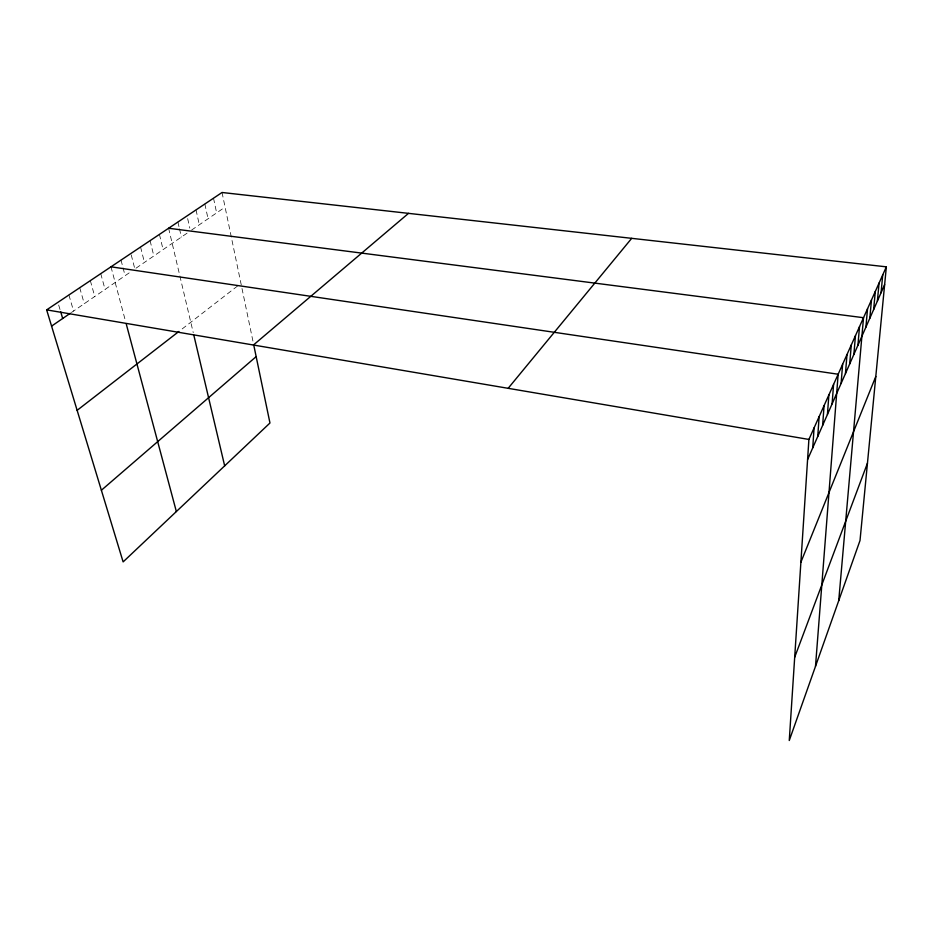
<?xml version="1.0" encoding="UTF-8"?>
<svg xmlns="http://www.w3.org/2000/svg" width="933" height="933" viewBox="0 0 933 933"><rect width="100%" height="100%" fill="white"/><g stroke="black" fill="none" stroke-linecap="round" stroke-linejoin="round"><path stroke-width="0.7" stroke-dasharray="4.67 3.5" d="M182.192 328.917L238.65 285.148M71.398 312.52L130.515 271.969M136.043 268.168L188.174 232.41M191.545 230.101L225.086 207.091M58.686 305.044L60.283 310.421M68.902 294.98L73.567 311.027M79.725 287.737L84.262 303.691M90.338 280.635L94.758 296.496M100.752 273.661L105.056 289.428M110.98 266.815L125.535 321.302M121.022 260.097L122.713 266.593M123.063 267.888L125.092 275.678M131.238 254.907L134.492 267.584M140.568 247.023L144.428 262.418M150.085 240.656L153.84 255.957M159.426 234.393L163.088 249.612M168.616 228.247L193.236 332.626M177.911 222.019L179.171 227.489M179.498 228.865L181.387 237.064M187.661 218.625L189.819 228.142M196.023 209.902L199.312 224.771M204.852 204L208.047 218.777M213.517 198.193L216.643 212.887M222.042 192.49L253.146 342.096"/><path stroke-width="1.4" d="M886.35 266.838L808.899 439.443L789.26 740.51L860.016 540.487L886.35 266.838L222.042 192.49L46.65 309.873L123.121 561.899L269.964 423.011L253.694 344.767M812.736 447.863L814.077 427.885M817.751 436.469L819.139 416.619M822.649 425.343L824.072 405.633M827.431 414.485L828.877 394.916M832.108 403.896L833.577 384.454M815.5 666.325L838.161 374.238L110.98 266.815M841.111 383.44L842.627 364.255M845.461 373.562L847.001 354.517M849.706 363.917L851.281 345M853.858 354.482L855.456 335.693M857.928 345.268L859.526 326.597M838.732 600.665L863.526 317.71L168.616 228.247M865.906 327.156L867.538 308.753M869.813 318.27L871.469 299.994M873.638 309.581L875.317 291.423M877.382 301.079L879.073 283.049M881.055 292.764L882.746 274.85M794.694 657.24L867.457 463.176M800.887 562.226L875.795 376.5M807.581 459.549L884.636 284.612M508.147 388.326L631.699 238.335M101.382 490.245L256.167 356.616M253.426 345.023L408.514 213.354M77.136 410.333L178.903 331.46M51.583 326.118L70.302 313.266M46.65 309.873L808.899 439.443M60.68 311.774L62.686 318.503M126.27 324.043L176.36 511.552M193.842 335.215L224.666 465.859"/></g></svg>
